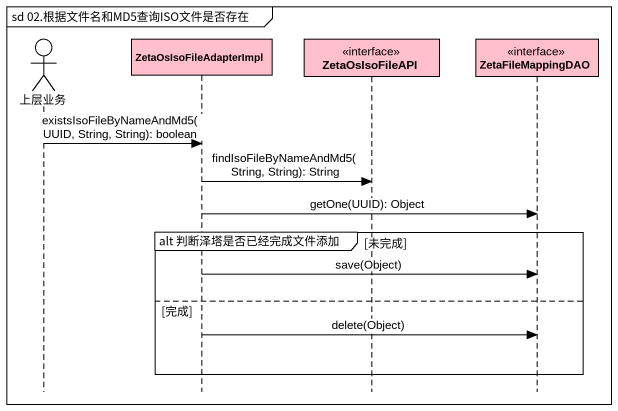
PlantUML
@startuml
mainframe sd 02.根据文件名和MD5查询ISO文件是否存在
hide footbox
actor 上层业务 #FFFFFF
participant ZetaOsIsoFileAdapterImpl #FFC0CB
participant ZetaOsIsoFileAPI <<interface>> #FFC0CB
participant ZetaFileMappingDAO <<interface>> #FFC0CB

上层业务 -> ZetaOsIsoFileAdapterImpl : existsIsoFileByNameAndMd5(UUID, String, String): boolean
ZetaOsIsoFileAdapterImpl -> ZetaOsIsoFileAPI : findIsoFileByNameAndMd5(String, String): String
ZetaOsIsoFileAdapterImpl -> ZetaFileMappingDAO : getOne(UUID): Object
group alt 判断泽塔是否已经完成文件添加 [未完成]
  ZetaOsIsoFileAdapterImpl -> ZetaFileMappingDAO : save(Object)
else 完成
  ZetaOsIsoFileAdapterImpl -> ZetaFileMappingDAO : delete(Object)
end
@enduml
